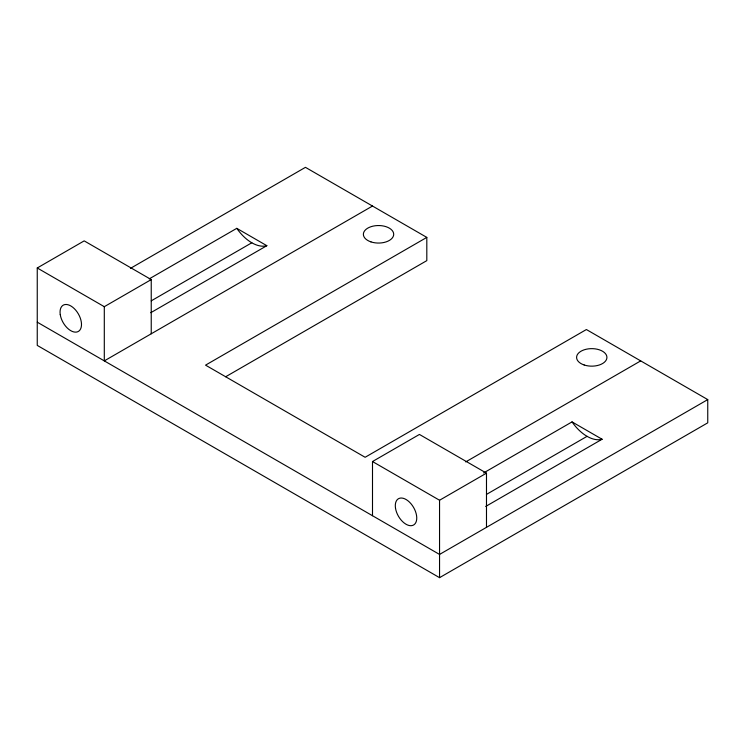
<?xml version="1.0" encoding="UTF-8"?>
<svg xmlns="http://www.w3.org/2000/svg" width="745" height="745" viewBox="0 0 745 745"><rect width="100%" height="100%" fill="white"/><g stroke="black" fill="none" stroke-linecap="round" stroke-linejoin="round"><path stroke-width="1.12" d="M225.661 376.756L426.81 260.629L426.81 237.394L205.546 365.143L365.125 457.281L586.389 329.532L707.75 399.599L707.75 422.825L439.55 577.664L37.25 345.401L37.25 267.976L84.185 240.877L151.235 279.589L151.235 333.788M130.45 268.368L305.45 167.336L426.81 237.394M149.242 278.872L236.78 228.333L266.84 245.692L150.751 312.714M37.25 267.976L104.3 306.689L151.235 279.589M151.235 300.85L251.81 242.777M372.5 206.039L104.3 360.887L104.3 306.689M372.5 515.726L372.5 461.537L419.435 434.437L486.485 473.149L486.485 527.348M465.7 461.919L640.7 360.887M483.561 472.963L572.03 421.894A35.509 20.506 60 0 0 602.09 439.243L485.684 506.451M372.5 461.537L439.55 500.249L486.485 473.149M486.485 494.401L587.06 436.337M707.75 399.599L439.55 554.438L37.25 322.175M572.03 421.894L602.09 439.243M439.55 500.249L439.55 577.664M266.84 245.692A35.509 20.506 60 0 1 236.78 228.333M584.164 364.985A15.17 8.763 0 0 0 606.924 357.404A15.17 8.763 0 0 0 584.164 349.815A15.17 8.763 0 0 0 584.164 364.985M370.945 241.883A15.17 8.763 0 0 0 393.705 234.303A15.17 8.763 0 0 0 370.945 226.713A15.17 8.763 0 0 0 370.945 241.883M60.243 314.567A15.17 8.763 60 0 0 77.797 331.721A15.17 8.763 60 0 0 74.286 308.626A15.17 8.763 60 0 0 60.243 314.567M395.493 508.118A15.17 8.763 60 0 0 413.047 525.281A15.17 8.763 60 0 0 409.536 502.177A15.17 8.763 60 0 0 395.493 508.118"/></g></svg>
